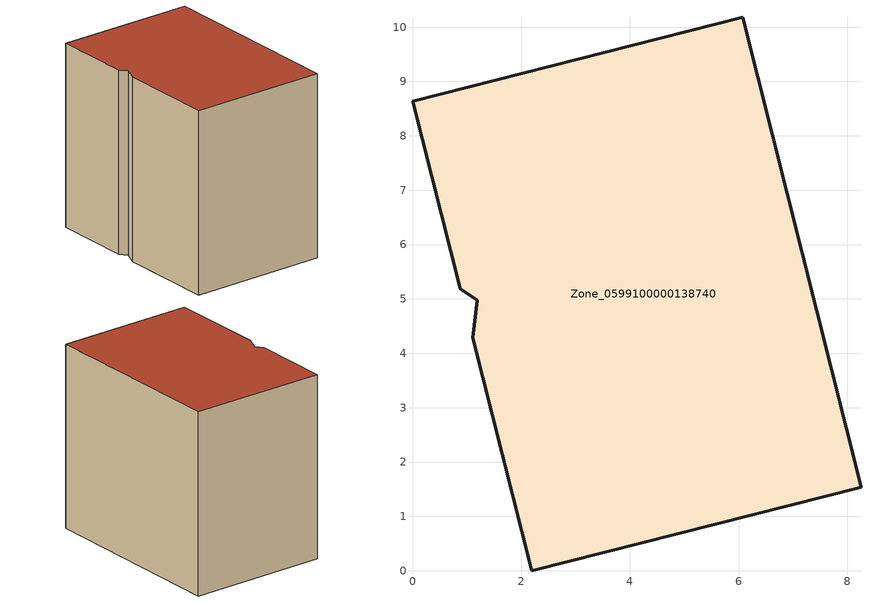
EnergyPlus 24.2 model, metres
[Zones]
Zone_0599100000138740
 floor ground (C_G): 6.08,10.18 8.25,1.54 2.19,0 1.1,4.28 1.19,4.97 0.87,5.19 0,8.64 z0
 wall outside (C_F): 8.25,1.54 6.08,10.18 0,8.64 0.87,5.19 1.19,4.97 1.1,4.28 2.19,0 8.25,1.54 z0:8.34
 roof outside (C_R): 1.19,4.97 1.1,4.28 2.19,0 8.25,1.54 6.08,10.18 0,8.64 0.87,5.19 z8.34
[BUILDING]
Pand.0599100000138740: North Axis=0; Terrain=City; Loads Convergence Tolerance Value=0.04; Temperature Convergence Tolerance Value=0.4; Solar Distribution=FullExterior; Maximum Number of Warmup Days=25; Minimum Number of Warmup Days=1
[Site:Location]
Rotterdam.The.Hague.AP_ZH_NLD Design_Conditions: Latitude=51.96; Longitude=4.45; Time Zone=1; Elevation=-4.5
[SITE:GROUNDTEMPERATURE:BUILDINGSURFACE]
18, 18, 18, 18, 18, 18, 18, 18, 18, 18, 18, 18
[MATERIAL] Thermal Absorptance=0.9; Solar Absorptance=0.7; Visible Absorptance=0.7
Name | Roughness | Thickness | Conductivity | Density | Specific Heat
G.TC.1965-1974 | MediumSmooth | 0.15 | 0.882353 | 540 | 1210
F.TC.1965-1974 | Rough | 0.3 | 0.697674 | 1920 | 840
R.TC.1965-1974 | MediumRough | 0.2 | 0.232558 | 1500 | 1000
[CONSTRUCTION]
C_G: G.TC.1965-1974
C_F: F.TC.1965-1974
C_R: R.TC.1965-1974
[ZONE]
Zone_0599100000138740: Type=1; Multiplier=1; Ceiling Height=Autocalculate; Volume=Autocalculate; Floor Area=autocalculate; Part of Total Floor Area=Yes
[ZONEINFILTRATION:DESIGNFLOWRATE]
Infil_Zone_0599100000138740: Zone or ZoneList or Space or SpaceList=Zone_0599100000138740; Schedule=AlwaysOn; Design Flow Rate Calculation Method=Flow/Area; Flow Rate per Floor Area=0.003; Constant Term Coefficient=1; Temperature Term Coefficient=0; Velocity Term Coefficient=0; Velocity Squared Term Coefficient=0
[HVACTEMPLATE:ZONE:IDEALLOADSAIRSYSTEM]
Zone_0599100000138740: Maximum Heating Supply Air Temperature=50; Minimum Cooling Supply Air Temperature=13; Maximum Heating Supply Air Humidity Ratio=0.0156; Minimum Cooling Supply Air Humidity Ratio=0.0077; Heating Limit=NoLimit; Cooling Limit=NoLimit; Dehumidification Control Type=ConstantSensibleHeatRatio; Cooling Sensible Heat Ratio=0.7; Dehumidification Setpoint=60; Humidification Control Type=None; Humidification Setpoint=30; Outdoor Air Method=None; Outdoor Air Flow Rate per Person=0.00944; Outdoor Air Flow Rate per Zone Floor Area=0; Outdoor Air Flow Rate per Zone=0; Demand Controlled Ventilation Type=None; Outdoor Air Economizer Type=NoEconomizer; Heat Recovery Type=None; Sensible Heat Recovery Effectiveness=0.7; Latent Heat Recovery Effectiveness=0.65
[ZONECONTROL:THERMOSTAT]
ThermostatControl_Zone_0599100000138740: Zone or ZoneList=Zone_0599100000138740; Control Type Schedule=DualSetpointControlType; Control 1=Thermostat_Zone_0599100000138740; Temperature Difference Between Cutout And Setpoint=0
[THERMOSTATSETPOINT:DUALSETPOINT]
Thermostat_Zone_0599100000138740: Heating Setpoint Temperature Schedule=HeatingSetpoint_Zone_0599100000138740; Cooling Setpoint Temperature Schedule=CoolingSetpoint_Zone_0599100000138740
[SCHEDULE:COMPACT]
HeatingSetpoint_Zone_0599100000138740: Through: 12/31, For: AllDays, Until: 24:00, 21
CoolingSetpoint_Zone_0599100000138740: Through: 12/31, For: AllDays, Until: 24:00, 24
DualSetpointControlType: Through: 12/31, For: AllDays, Until: 24:00, 4
AlwaysOn: Through: 12/31, For: AllDays, Until: 24:00, 1
